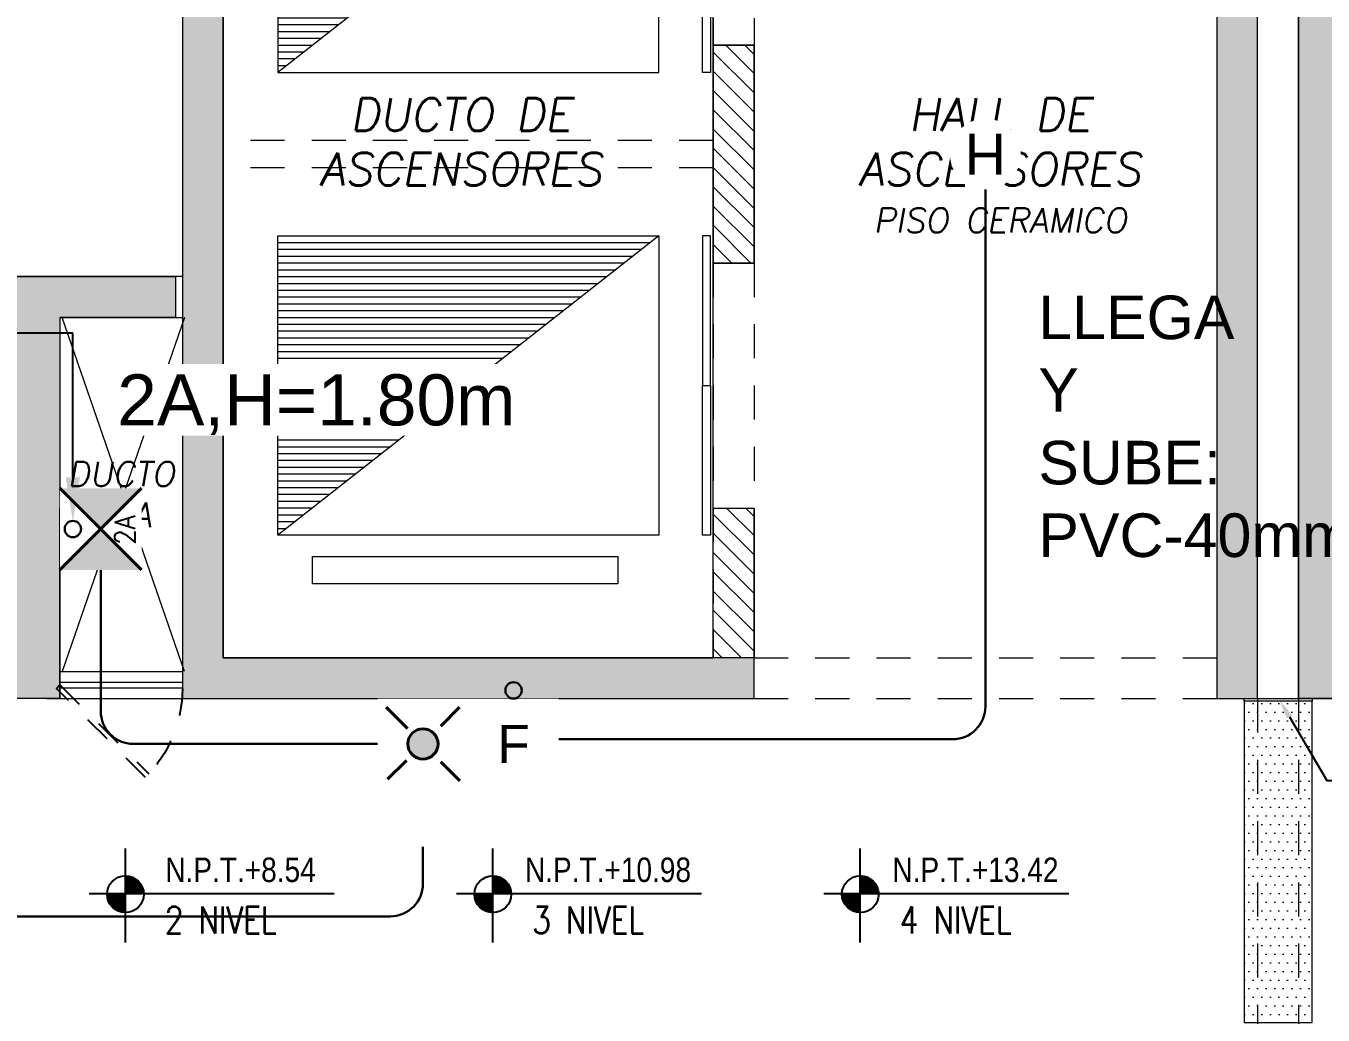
# Model space of a CAD drawing. Header units: millimetres. Extents: x -3 to 53, y -110 to 39.
# Drawn here: x 22.325 to 27.091, y 3.562 to 7.196 of the extents above; entities that cross this region are included whole.
import ezdxf
from ezdxf import colors
from ezdxf.entities.mleader import LeaderData, LeaderLine
from ezdxf.enums import TextEntityAlignment as Align
from ezdxf.math import Vec2, Vec3

# ---------------------------------------------------------------- set-up
doc = ezdxf.new("R2010")
doc.units = ezdxf.units.MM
doc.set_wipeout_variables(frame=1)
for name, pattern in [('CONTINUA', [0]), ('HIDDEN', [0.375, 0.25, -0.125]), ('HIDDEN2', [0.1875, 0.125, -0.0625]), ('IMPORT-RAYABARRA', [0.85, 0.3, -0.3, 0, -0.25])]:
    doc.linetypes.add(name, pattern=pattern)
doc.layers.get('DEFPOINTS').update_dxf_attribs({"color": 8})
for name, color, linetype in [('A-EST HATCH', 8, 'Continuous'), ('A-EST PLACAS', 8, 'Continuous'), ('A-EST VIGAS', 8, 'HIDDEN2'), ('A-HATCH', 8, 'Continuous'), ('A-LINEAS', 8, 'Continuous'), ('A-MOBILIARIO', 8, 'Continuous'), ('A-MURO BAJO', 8, 'Continuous'), ('A-MURO_P14', 8, 'Continuous'), ('A-NIVELES-NPT', 8, 'Continuous'), ('A-PROYECCIONES', 8, 'HIDDEN2'), ('A-TEXTO-ACABADO PISO', 8, 'Continuous'), ('A-TEXTO-INDICACIONES', 8, 'Continuous'), ('DLP_MOBILIARIO', 8, 'Continuous'), ('DLP_TEXTO AMBIENTE', 8, 'Continuous')]:
    doc.layers.add(name, color=color, linetype=linetype)
for name, color, linetype, lineweight in [('A-MUROS', 8, 'Continuous', 30), ('MQ.CAJA PASO TELECOMUNICACIONES', 94, 'Continuous', 40), ('MQ.CAN ACI', 5, 'RAYABARRA', 40), ('MQ.CANALI DYA', 3, 'LINEAPERPEN', 30), ('MQ.CIRCUITO TOMACORRIENTE TECHO', 7, 'Continuous', 30), ('MQ.DETECTOR HUMO', 5, 'Continuous', 30), ('MQ.TEXTO GENERAL', 255, 'Continuous', 40), ('MQ.TEXTOS GENERALES', 150, 'Continuous', 30), ('MQ_CAN ACI', 8, 'IMPORT-RAYABARRA', 50)]:
    doc.layers.add(name, color=color, linetype=linetype, lineweight=lineweight)
doc.styles.add('MQTEXTO', font='romans.shx')
doc.styles.add('R80', font='ARIALN.TTF', dxfattribs={"height": 2.03})
doc.styles.add('ROMANS', font='ROMANS.shx', dxfattribs={"oblique": 10})
doc.styles.get("Standard").update_dxf_attribs({"font": 'arial.ttf'})
doc.styles.add('TXT_COTAS', font='romans.shx', dxfattribs={"width": 0.8})
doc.linetypes.add('LINEAPERPEN', pattern='A,0.75,-0.2,["I",Standard,S=0.12,R=0.09,X=0,Y=-0.06],-0.25', length=1.2)
doc.linetypes.add('RAYABARRA', pattern='A,0.3,-0.3,["|",Standard,S=0.1,R=0,X=-0.1,Y=-0.05],-0.25', length=0.85)

# ---------------------------------------------------------------- blocks, each defined once
blk = doc.blocks.new('EST-P2')
at = {"layer": 'A-EST HATCH', "lineweight": 0}
h = blk.add_hatch(color=8, dxfattribs=at)
h.dxf.hatch_style = 1
h.paths.add_polyline_path([(-39.55, -10.99), (-39.55, -4.925), (-38.05, -4.925), (-38.05, -5.675), (-37.9, -5.675), (-37.9, -4.725), (-39.7, -4.725), (-39.7, -5.6), (-41.2, -5.6), (-41.2, -5.1), (-41.35, -5.1), (-41.35, -5.8), (-39.7, -5.8), (-39.7, -10.99)])
h.paths.add_polyline_path([(-18.45, -0.925), (-20.05, -0.925), (-20.05, 2.175), (-18.85, 2.175), (-18.85, 2.325), (-20.2, 2.325), (-20.2, -1.075), (-18.45, -1.075)])
h.paths.add_polyline_path([(-17.65, 2.325), (-17.5, 2.325), (-17.5, -1.075), (-17.65, -1.075)])
h.paths.add_polyline_path([(-12.15, 2.8), (-11.85, 2.8), (-11.85, 2.65), (-12, 2.65), (-12, -0.425), (-12.15, -0.425)])
h.paths.add_polyline_path([(-15.1, 2.175), (-15.1, -0.925), (-16.7, -0.925), (-16.7, -1.075), (-14.95, -1.075), (-14.95, 2.325), (-16.3, 2.325), (-16.3, 2.175)])
h.paths.add_polyline_path([(-5.85, 2.65), (-5.25, 2.65), (-5.25, 2.8), (-6, 2.8), (-6, -0.6), (-4.85, -0.6), (-4.85, -0.45), (-5.85, -0.45)])
h.paths.add_polyline_path([(-4.05, 2.8), (-4.05, -0.6), (-3.9, -0.6), (-3.9, 2.8)])
h.paths.add_polyline_path([(-3.1, -0.45), (-1.5, -0.45), (-1.5, 2.65), (-2.7, 2.65), (-2.7, 2.8), (-1.35, 2.8), (-1.35, -0.6), (-3.1, -0.6)])
h.paths.add_polyline_path([(-5.85, -10.9), (-5.25, -10.9), (-5.25, -11.05), (-6, -11.05), (-6, -7.65), (-4.85, -7.65), (-4.85, -7.8), (-5.85, -7.8)])
h.paths.add_polyline_path([(-4.05, -11.05), (-4.05, -7.65), (-3.9, -7.65), (-3.9, -11.05)])
h.paths.add_polyline_path([(-3.1, -7.8), (-1.5, -7.8), (-1.5, -10.9), (-2.7, -10.9), (-2.7, -11.05), (-1.35, -11.05), (-1.35, -7.65), (-3.1, -7.65)])
h.paths.add_polyline_path([(-8.7, -7.55), (-8.85, -7.55), (-8.85, -10.9), (-9, -10.9), (-9, -11.05), (-8.7, -11.05)])
h.paths.add_polyline_path([(-18.45, -7.325), (-20.05, -7.325), (-20.05, -10.425), (-18.85, -10.425), (-18.85, -10.575), (-20.2, -10.575), (-20.2, -7.175), (-18.45, -7.175)])
h.paths.add_polyline_path([(-17.65, -10.575), (-17.5, -10.575), (-17.5, -7.175), (-17.65, -7.175)])
h.paths.add_polyline_path([(-12.15, -11.05), (-11.85, -11.05), (-11.85, -10.9), (-12, -10.9), (-12, -7.825), (-12.15, -7.825)])
h.paths.add_polyline_path([(-15.1, -10.425), (-15.1, -7.325), (-16.7, -7.325), (-16.7, -7.175), (-14.95, -7.175), (-14.95, -10.575), (-16.3, -10.575), (-16.3, -10.425)])
h.paths.add_polyline_path([(-31.6, -0.925), (-30, -0.925), (-30, 2.175), (-31.2, 2.175), (-31.2, 2.325), (-29.85, 2.325), (-29.85, -1.075), (-31.6, -1.075)])
h.paths.add_polyline_path([(-32.4, 2.325), (-32.55, 2.325), (-32.55, -1.075), (-32.4, -1.075)])
h.paths.add_polyline_path([(-38.2, 2.8), (-38.2, 2.65), (-38.05, 2.65), (-38.05, -0.425), (-37.9, -0.425), (-37.9, 2.8)])
h.paths.add_polyline_path([(-34.95, 2.175), (-34.95, -0.925), (-33.35, -0.925), (-33.35, -1.075), (-35.1, -1.075), (-35.1, 2.325), (-33.75, 2.325), (-33.75, 2.175)])
h.paths.add_polyline_path([(-39.7, -2.45), (-41.35, -2.45), (-41.35, -3.15), (-41.2, -3.15), (-41.2, -2.65), (-39.7, -2.65), (-39.7, -3.525), (-37.9, -3.525), (-37.9, -2.575), (-38.05, -2.575), (-38.05, -3.325), (-39.55, -3.325), (-39.55, 2.74), (-39.7, 2.74)])
h.paths.add_polyline_path([(-44.2, 2.65), (-44.8, 2.65), (-44.8, 2.8), (-44.05, 2.8), (-44.05, -0.6), (-45.2, -0.6), (-45.2, -0.45), (-44.2, -0.45)])
h.paths.add_polyline_path([(-46, 2.8), (-46, -0.6), (-46.15, -0.6), (-46.15, 2.8)])
h.paths.add_polyline_path([(-46.95, -0.45), (-48.55, -0.45), (-48.55, 2.65), (-47.35, 2.65), (-47.35, 2.8), (-48.7, 2.8), (-48.7, -0.6), (-46.95, -0.6)])
h.paths.add_polyline_path([(-46, -11.05), (-46, -7.65), (-46.15, -7.65), (-46.15, -11.05)])
h.paths.add_polyline_path([(-46.95, -7.8), (-48.55, -7.8), (-48.55, -10.9), (-47.35, -10.9), (-47.35, -11.05), (-48.7, -11.05), (-48.7, -7.65), (-46.95, -7.65)])
h.paths.add_polyline_path([(-41.35, -7.55), (-41.2, -7.55), (-41.2, -10.9), (-41.05, -10.9), (-41.05, -11.05), (-41.35, -11.05)])
h.paths.add_polyline_path([(-31.6, -7.325), (-30, -7.325), (-30, -10.425), (-31.2, -10.425), (-31.2, -10.575), (-29.85, -10.575), (-29.85, -7.175), (-31.6, -7.175)])
h.paths.add_polyline_path([(-32.4, -10.575), (-32.55, -10.575), (-32.55, -7.175), (-32.4, -7.175)])
h.paths.add_polyline_path([(-37.9, -11.05), (-38.2, -11.05), (-38.2, -10.9), (-38.05, -10.9), (-38.05, -7.825), (-37.9, -7.825)])
h.paths.add_polyline_path([(-34.95, -10.425), (-34.95, -7.325), (-33.35, -7.325), (-33.35, -7.175), (-35.1, -7.175), (-35.1, -10.575), (-33.75, -10.575), (-33.75, -10.425)])
h.paths.add_polyline_path([(-10.35, -4.725), (-12.15, -4.725), (-12.15, -5.675), (-12, -5.675), (-12, -4.925), (-10.5, -4.925), (-10.5, -10.99), (-10.35, -10.99), (-10.35, -5.8), (-8.7, -5.8), (-8.7, -5.1), (-8.85, -5.1), (-8.85, -5.6), (-10.35, -5.6)])
h.paths.add_polyline_path([(-44.05, -11.05), (-44.05, -7.65), (-45.2, -7.65), (-45.2, -7.8), (-44.2, -7.8), (-44.2, -10.9), (-44.8, -10.9), (-44.8, -11.05)])
h.paths.add_polyline_path([(-46.9532, -2.7), (-47.1, -2.7), (-47.1, -1.5), (-44.95, -1.5), (-44.95, -1.65), (-45.4, -1.65), (-45.4, -3.25), (-45.6, -3.25), (-45.6, -1.65), (-46.95, -1.65), (-46.95, -2.7)], flags=17)
h.paths.add_polyline_path([(-46.9532, -5.55), (-47.1, -5.55), (-47.1, -6.75), (-44.95, -6.75), (-44.95, -6.6), (-45.4, -6.6), (-45.4, -5), (-45.6, -5), (-45.6, -6.6), (-46.95, -6.6), (-46.95, -5.55)], flags=17)
h.paths.add_polyline_path([(-41.1999, -4.05), (-44.05, -4.05), (-44.05, -1.5), (-44.2, -1.5), (-44.2, -4.05), (-46.95, -4.05), (-46.95, -3.45), (-47.1, -3.45), (-47.1, -4.05), (-49.85, -4.05), (-49.85, 0), (-50.05, 0), (-50.05, -8.25), (-49.85, -8.25), (-49.85, -4.2), (-47.1, -4.2), (-47.1, -4.8), (-46.95, -4.8), (-46.95, -4.2), (-44.2, -4.2), (-44.2, -6.75), (-44.05, -6.75), (-44.05, -4.2), (-41.1999, -4.2)])
h.paths.add_polyline_path([(-41.35, 2.8), (-41.35, -0.7), (-41.2, -0.7), (-41.2, 2.65), (-41.05, 2.65), (-41.05, 2.8)])
h.paths.add_polyline_path([(-10.35, 2.74), (-10.35, -2.45), (-8.7, -2.45), (-8.7, -3.15), (-8.85, -3.15), (-8.85, -2.65), (-10.35, -2.65), (-10.35, -3.525), (-12.15, -3.525), (-12.15, -2.575), (-12, -2.575), (-12, -3.325), (-10.5, -3.325), (-10.5, 2.74)])
h.paths.add_polyline_path([(-2.95, -4.05), (-0.2, -4.05), (-0.2, 0), (0, 0), (0, -8.25), (-0.2, -8.25), (-0.2, -4.2), (-2.95, -4.2), (-2.95, -4.8), (-3.1, -4.8), (-3.1, -4.2), (-5.85, -4.2), (-5.85, -6.75), (-6, -6.75), (-6, -4.2), (-8.8501, -4.2), (-8.8501, -4.05), (-6, -4.05), (-6, -1.5), (-5.85, -1.5), (-5.85, -4.05), (-3.1, -4.05), (-3.1, -3.45), (-2.95, -3.45)])
h.paths.add_polyline_path([(-8.7, 2.8), (-9, 2.8), (-9, 2.65), (-8.85, 2.65), (-8.85, -0.7), (-8.7, -0.7)])
h.paths.add_polyline_path([(-3.0968, -2.7), (-2.95, -2.7), (-2.95, -1.5), (-5.1, -1.5), (-5.1, -1.65), (-4.65, -1.65), (-4.65, -3.25), (-4.45, -3.25), (-4.45, -1.65), (-3.1, -1.65), (-3.1, -2.7)], flags=17)
h.paths.add_polyline_path([(-3.0968, -5.55), (-2.95, -5.55), (-2.95, -6.75), (-5.1, -6.75), (-5.1, -6.6), (-4.65, -6.6), (-4.65, -5), (-4.45, -5), (-4.45, -6.6), (-3.1, -6.6), (-3.1, -5.55)], flags=17)
h.paths.add_polyline_path([(-23.35, -3.525), (-23.2, -3.525), (-23.2, 0.475), (-23.35, 0.475)])
h.paths.add_polyline_path([(-27.6, -3.525), (-37, -3.525), (-37, -3.375), (-33.45, -3.375), (-33.45, -1.975), (-33.25, -1.975), (-33.25, -3.375), (-30.35, -3.375), (-30.35, -1.975), (-30.2, -1.975), (-30.2, -3.375), (-27.8, -3.375), (-27.8, -2.125), (-29.45, -2.125), (-29.45, -1.975), (-27.175, -1.975), (-27.175, -2.125), (-27.6, -2.125)])
h.paths.add_polyline_path([(-27.15, -3.525), (-25.05, -3.525), (-25.05, -3.375), (-27, -3.375), (-27, 0.325), (-25.05, 0.325), (-25.05, 0.475), (-27, 0.475), (-27, 2.325), (-27.85, 2.325), (-27.85, 2.175), (-27.15, 2.175)])
h.paths.add_polyline_path([(-22.45, -2.125), (-22.45, -3.525), (-13.05, -3.525), (-13.05, -3.375), (-16.6, -3.375), (-16.6, -1.975), (-16.8, -1.975), (-16.8, -3.375), (-19.7, -3.375), (-19.7, -1.975), (-19.85, -1.975), (-19.85, -3.375), (-22.25, -3.375), (-22.25, -2.125), (-20.6, -2.125), (-20.6, -1.975), (-22.825, -1.975), (-22.825, -2.125)])
h.paths.add_polyline_path([(-22.85, 2.175), (-22.2, 2.175), (-22.2, 2.325), (-23.05, 2.325), (-23.05, -3.525), (-22.85, -3.525)])
h.paths.add_polyline_path([(-23.05, -6.3), (-23.05, -10.575), (-22.2, -10.575), (-22.2, -10.425), (-22.85, -10.425), (-22.85, -6.3)])
h.paths.add_polyline_path([(-21.05, -6.275), (-21.05, -6.125), (-22.85, -6.125), (-22.85, -4.875), (-20.3, -4.875), (-20.3, -6.275), (-20.15, -6.275), (-20.15, -4.875), (-16.8, -4.875), (-16.8, -6.275), (-16.6, -6.275), (-16.6, -4.875), (-13.05, -4.875), (-13.05, -4.725), (-23.05, -4.725), (-23.05, -6.275)])
h.paths.add_polyline_path([(-27, -6.3), (-27, -10.025), (-23.35, -10.025), (-23.35, -7.375), (-25.7, -7.375), (-25.7, -6.825), (-26, -6.825), (-26, -6.675), (-25.55, -6.675), (-25.55, -7.225), (-23.35, -7.225), (-23.35, -4.875), (-26, -4.875), (-26, -4.725), (-23.2, -4.725), (-23.2, -10.175), (-27, -10.175), (-27, -10.575), (-27.85, -10.575), (-27.85, -10.425), (-27.15, -10.425), (-27.15, -6.3)])
h.paths.add_polyline_path([(-29, -6.275), (-29, -6.125), (-27.2, -6.125), (-27.2, -4.875), (-29.75, -4.875), (-29.75, -6.275), (-29.9, -6.275), (-29.9, -4.875), (-33.25, -4.875), (-33.25, -6.275), (-33.45, -6.275), (-33.45, -4.875), (-37, -4.875), (-37, -4.725), (-27, -4.725), (-27, -6.275)])
at = {"layer": 'A-EST PLACAS', "color": 8, "lineweight": 0}
for points in [[(-27.15, -3.525), (-25.05, -3.525), (-25.05, -3.375), (-27, -3.375), (-27, 0.325), (-25.05, 0.325), (-25.05, 0.475), (-27, 0.475), (-27, 2.325), (-27.85, 2.325), (-27.85, 2.175), (-27.15, 2.175)], [(-22.85, 2.175), (-22.2, 2.175), (-22.2, 2.325), (-23.05, 2.325), (-23.05, -3.525), (-22.85, -3.525)], [(-23.35, -3.525), (-23.2, -3.525), (-23.2, 0.475), (-23.35, 0.475)], [(-27.6, -3.525), (-37, -3.525), (-37, -3.375), (-33.45, -3.375), (-33.45, -1.975), (-33.25, -1.975), (-33.25, -3.375), (-30.35, -3.375), (-30.35, -1.975), (-30.2, -1.975), (-30.2, -3.375), (-27.8, -3.375), (-27.8, -2.125), (-29.45, -2.125), (-29.45, -1.975), (-27.175, -1.975), (-27.175, -2.125), (-27.6, -2.125)]]:
    blk.add_lwpolyline(points, close=True, dxfattribs=at)
at = {"layer": 'A-EST VIGAS', "color": 8, "lineweight": 0}
for p, q in [((-25.2, 0.325), (-25.2, -3.375)), ((-25.05, 0.325), (-25.05, -3.375)), ((-23.2, -3.525), (-23.2, -4.725)), ((-23.05, -3.525), (-23.05, -4.725))]:
    blk.add_line(p, q, dxfattribs=at)
for points in [[(-25.05, -3.375), (-23.35, -3.375)], [(-25.05, -3.525), (-23.35, -3.525)]]:
    blk.add_lwpolyline(points, dxfattribs=at)
blk = doc.blocks.new('DPTO 75.2')
at = {"layer": 'A-MUROS', "color": 8, "lineweight": 0}
blk.add_line((10.3, 0, 0), (0.9, 0, 0), dxfattribs=at)
blk = doc.blocks.new('ASCENSOR_01')
at = {"lineweight": 0}
h = blk.add_hatch(dxfattribs=at)
h.set_pattern_fill('_U', color=8, scale=0.025, angle=360, style=0, pattern_type=0)
h.set_pattern_definition([(1e-07, (54.049875, -126.000315), (-4e-11, 0.025), [])])
h.paths.add_polyline_path([(-1.4, 1.1), (0, 0), (0, 1.1)])
at = {"color": 8, "lineweight": 0}
blk.add_line((-1.4, 1.1, 0), (0, 0), dxfattribs=at)
for points in [[(-0.1281, 1.178), (-1.2496, 1.178), (-1.2496, 1.2783), (-0.1281, 1.2783)], [(0, 0), (-1.4, 0), (-1.4, 1.1), (0, 1.1)]]:
    blk.add_lwpolyline(points, close=True, dxfattribs=at)
blk = doc.blocks.new('N.01')
at = {"lineweight": 0}
h = blk.add_hatch(dxfattribs=at)
h.set_pattern_fill('_U', color=8, scale=0.025, angle=180.0002, style=0, pattern_type=0)
h.set_pattern_definition([(180.000175, (-53.600256, 134.725155), (7.64e-08, -0.025), [])])
h.paths.add_polyline_path([(1.85, 8.725), (0.45, 7.625), (0.45, 8.725)])
at = {"layer": 'A-HATCH', "lineweight": 0}
h = blk.add_hatch(dxfattribs=at)
h.set_pattern_fill('DOTS', color=8, scale=0.02)
h.set_pattern_definition([(0, (74.125015, 7.025), (0.015875, 0.03175), [0, -0.03175])])
h.paths.add_polyline_path([(4, 5.835), (4.25, 5.835), (4.25, 7.015), (4, 7.015)])
at = {"color": 8, "lineweight": 0}
blk.add_line((1.85, 8.725, 0), (0.45, 7.625, 0), dxfattribs=at)
at = {"color": 8, "lineweight": 0, "elevation": 0}
for points in [[(0.45, 8.725), (1.85, 8.725), (1.85, 7.625), (0.45, 7.625)], [(0.5781, 7.547), (1.6996, 7.547), (1.6996, 7.4467), (0.5781, 7.4467)], [(4, 7.025), (4.25, 7.025), (4.25, 7.015), (4, 7.015)], [(4, 5.835), (4.25, 5.835), (4.25, 7.015), (4, 7.015)]]:
    blk.add_lwpolyline(points, close=True, dxfattribs=at)
at = {"layer": 'A-MURO BAJO', "color": 8, "lineweight": 0}
for p, q in [((2.05, 9.425, 0), (2.05, 10.325, 0)), ((2.05, 7.725, 0), (2.05, 8.625, 0))]:
    blk.add_line(p, q, dxfattribs=at)
at = {"layer": 'A-MUROS', "color": 8, "lineweight": 0}
for p, q in [((4.2, 7.025, 0), (4.2, 12.875, 0)), ((0.25, 10.875, 0), (0.25, 7.175, 0)), ((2.2, 9.425, 0), (2.05, 9.425, 0)), ((2.05, 9.425, 0), (2.05, 8.625, 0)), ((2.2, 8.625, 0), (2.2, 9.425, 0)), ((2.05, 8.625, 0), (2.2, 8.625, 0)), ((2.05, 7.175, 0), (2.05, 7.725, 0)), ((2.05, 7.725, 0), (2.2, 7.725, 0)), ((2.2, 7.025, 0), (2.2, 7.725, 0)), ((0.25, 7.175, 0), (2.05, 7.175, 0)), ((0.1, 7.025, 0), (2.2, 7.025, 0)), ((0.1, 7.025, 0), (0.25, 7.025, 0)), ((4.35, 7.025, 0), (4.2, 7.025, 0))]:
    blk.add_line(p, q, dxfattribs=at)
at = {"layer": 'A-MUROS', "color": 8, "lineweight": 0, "elevation": 0}
blk.add_lwpolyline([(3.9, 7.025), (4.05, 7.025), (4.05, 11.025), (3.9, 11.025)], close=True, dxfattribs=at)
at = {"layer": 'A-PROYECCIONES', "color": 8, "lineweight": 0}
for p, q in [((2.05, 9.075, 0), (0.25, 9.075, 0)), ((2.05, 8.975, 0), (0.25, 8.975, 0))]:
    blk.add_line(p, q, dxfattribs=at)
at = {"layer": 'DLP_MOBILIARIO', "color": 8, "lineweight": 0, "elevation": 0}
for points in [[(2.04, 9.875), (2.04, 9.325), (2.01, 9.325), (2.01, 9.875)], [(2.04, 8.175), (2.04, 8.725), (2.01, 8.725), (2.01, 8.175)], [(2.04, 8.175), (2.04, 7.625), (2.01, 7.625), (2.01, 8.175)]]:
    blk.add_lwpolyline(points, close=True, dxfattribs=at)
at = {"color": 8, "lineweight": 0, "xscale": -1, "rotation": 359.9998249622922}
blk.add_blockref('ASCENSOR_01', (0.45, 9.325, 0), dxfattribs=at)
blk = doc.blocks.new('TEXTO AMBIENTES PT')
at = {"layer": 'A-TEXTO-ACABADO PISO', "color": 8, "lineweight": 0, "insert": (24.5542, -4.5229), "char_height": 0.09, "attachment_point": 2, "rotation": 360, "style": 'ROMANS'}
blk.add_mtext_dynamic_manual_height_columns('PISO CERAMICO', width=1.20225, gutter_width=12.5, heights=[0], dxfattribs=at)
at = {"layer": 'DLP_TEXTO AMBIENTE', "color": 8, "lineweight": 0, "char_height": 0.12, "attachment_point": 5, "style": 'ROMANS'}
for s, insert, width in [('\\pxqc;DUCTO DE \\PASCENSORES', (22.5727, -4.2796), 1.044421), ('\\pxqc;HALL DE \\PASCENSORES', (24.5528, -4.2796, 0), 1.061918)]:
    blk.add_mtext(s, dxfattribs=dict(at, insert=insert, width=width))
blk = doc.blocks.new('TEXTO DUCTOS PT')
at = {"layer": 'A-TEXTO-INDICACIONES', "insert": (21.325, -5.575, 0), "char_height": 0.09, "width": 0.4157, "attachment_point": 5, "style": 'ROMANS'}
blk.add_mtext('\\pxsm1,t16;DUCTO DYA', dxfattribs=at)
blk = doc.blocks.new('*U62')
at = {"linetype": 'HIDDEN', "ltscale": 0.2}
for p, q in [((0.3271, 0.3271), (0, 0)), ((0.0127, -0.0127), (0.3392, 0.3138)), ((0, 0), (0.0127, -0.0127))]:
    blk.add_line(p, q, dxfattribs=at)
blk.add_arc((0, 0), 0.4623, 0, 45, dxfattribs=at)
blk = doc.blocks.new('JUNTA2')
at = {"layer": 'A-LINEAS', "color": 8, "lineweight": 0}
for p, q in [((-4.0425, -4.45, 0), (-4.4925, -5.75, 0)), ((-4.0425, -5.75, 0), (-4.4925, -4.45, 0))]:
    blk.add_line(p, q, dxfattribs=at)
at = {"layer": 'A-MOBILIARIO', "color": 8, "lineweight": 0}
for p, q in [((-4.5, -5.79, 0), (-4.05, -5.79, 0)), ((-4.5, -5.81, 0), (-4.05, -5.81, 0))]:
    blk.add_line(p, q, dxfattribs=at)
at = {"layer": 'A-MURO BAJO', "color": 8, "lineweight": 0}
for p, q in [((-4.5, -5.75, 0), (-4.05, -5.75, 0)), ((-4.5, -5.85, 0), (-4.05, -5.85, 0))]:
    blk.add_line(p, q, dxfattribs=at)
at = {"layer": 'A-MUROS', "color": 8, "lineweight": 0, "elevation": 0}
for points in [[(-3.9, 0), (-4.75, 0), (-4.75, -0.15), (-4.05, -0.15), (-4.05, -4.3), (-6.35, -4.3)], [(-4.55, -5.85), (-4.5, -5.85), (-4.4998, -4.45), (-4.05, -4.4501), (-4.05, -5.85)]]:
    blk.add_lwpolyline(points, dxfattribs=at)
at = {"layer": 'A-MUROS', "color": 8, "lineweight": 0}
blk.add_lwpolyline([(0.25, -5.85), (0.05, -5.85), (0.05, 0), (0.9, 0), (0.9, -0.15), (0.25, -0.15), (0.25, -4.3), (2.5, -4.3)], dxfattribs=at)
at = {"layer": 'A-PROYECCIONES', "color": 8, "lineweight": 0, "ltscale": 0.25, "xscale": -1, "rotation": 180}
blk.add_blockref('*U62', (-4.5127, -5.8127, 0), dxfattribs=at)
blk = doc.blocks.new('SIM NIVEL PLANTA')
at = {"linetype": 'Continuous'}
h = blk.add_hatch(dxfattribs=at)
h.set_pattern_fill('_USER', color=8, scale=0.089997, angle=45, style=0, pattern_type=0)
h.set_pattern_definition([(45, (31854.49523, 23864.84028), (-0.06363728001, 0.06363728001), [])])
h.paths.add_polyline_path([(-17.329, 0), (-15.979, 0, 0.409209), (-17.329, 1.327)])
h.paths.add_polyline_path([(-18.679, 0, 0.004279), (-18.679, -0.023, 0.414214), (-17.329, -1.373), (-17.329, 0)])
at = {"color": 8}
for p, q in [((-17.329, -3.577), (-17.329, 3.344)), ((-2, 0), (-20, 0))]:
    blk.add_line(p, q, dxfattribs=at)
at = {"color": 8, "linetype": 'Continuous'}
blk.add_circle((-17.329, -0.023), 1.35, dxfattribs=at)
at = {"color": 8, "style": 'R80'}
blk.add_attdef('N.P.T.+0.00', text='', height=1.8, dxfattribs=at).set_placement((-8.871, 1.774), align=Align.MIDDLE_CENTER)
blk = doc.blocks.new('ESTACION MANUAL 1 EN 75')
at = {"linetype": 'CONTINUA', "ltscale": 0.05}
blk.add_wipeout([(-0.1664, 0.3606), (0.1664, 0.3606), (0.1664, 0.0278), (-0.1664, 0.0278)], dxfattribs=at).dxf.layer = 'MQ.CAN ACI'
at = {"layer": 'MQ.TEXTOS GENERALES'}
blk.add_text('F', height=0.14, dxfattribs=at).set_placement((0, 0.1942), align=Align.MIDDLE_CENTER)
blk = doc.blocks.new('AVISADOR SONORO 1 EN 75')
at = {"color": 5, "linetype": 'CONTINUA', "ltscale": 0.05}
blk.add_wipeout([(0.1057, 0.5441), (-0.1057, 0.5441), (0, 0.3328)], dxfattribs=at).dxf.layer = 'MQ_CAN ACI'
blk.add_wipeout([(-0.1664, 0), (0.1664, 0), (0.1664, 0.3328), (-0.1664, 0.3328)], dxfattribs=at).dxf.layer = 'MQ_CAN ACI'
at = {"layer": 'MQ.CAN ACI', "linetype": 'CONTINUA', "ltscale": 0.05}
h = blk.add_hatch(color=256, dxfattribs=at)
h.paths.add_polyline_path([(0, 0.1664), (-0.0392, 0.1272, 0.198912), (0, 0.1109, 0.198912), (0.0392, 0.1272)])
h.paths.add_polyline_path([(0.0392, 0.1272, 0.414214), (0.0392, 0.2056), (0, 0.1664)])
h.paths.add_polyline_path([(0.0392, 0.2056, 0.198912), (0, 0.2219, 0.198912), (-0.0392, 0.2056), (0, 0.1664)])
h.paths.add_polyline_path([(0, 0.1664), (-0.0392, 0.2056, 0.414214), (-0.0392, 0.1272)])
for p, q in [((-0.0606, 0.227), (-0.1302, 0.2965)), ((0.0657, 0.2321), (0.1353, 0.3017)), ((-0.1346, 0.0318), (-0.0563, 0.1101)), ((0.1349, 0.0315), (0.0656, 0.1008))]:
    blk.add_line(p, q, dxfattribs=at)
blk.add_circle((0, 0.1664), 0.0555, dxfattribs=at)
blk = doc.blocks.new('DETECTOR DE HUMO 1 EN 75')
blk.add_wipeout([(0.13, 0.13), (0.13, 0.1316), (0.13, 0.1333), (0.1299, 0.1349), (0.1298, 0.1365), (0.1297, 0.1382), (0.1296, 0.1398), (0.1295, 0.1414), (0.1293, 0.143), (0.1292, 0.1447), (0.129, 0.1463), (0.1288, 0.1479), (0.1285, 0.1495), (0.1283, 0.1511), (0.128, 0.1528), (0.1277, 0.1544), (0.1274, 0.156), (0.127, 0.1576), (0.1267, 0.1592), (0.1263, 0.1607), (0.1259, 0.1623), (0.1255, 0.1639), (0.1251, 0.1655), (0.1246, 0.1671), (0.1241, 0.1686), (0.1236, 0.1702), (0.1231, 0.1717), (0.1226, 0.1733), (0.122, 0.1748), (0.1215, 0.1763), (0.1209, 0.1779), (0.1203, 0.1794), (0.1196, 0.1809), (0.119, 0.1824), (0.1183, 0.1839), (0.1176, 0.1854), (0.1169, 0.1868), (0.1162, 0.1883), (0.1155, 0.1897), (0.1147, 0.1912), (0.1139, 0.1926), (0.1131, 0.1941), (0.1123, 0.1955), (0.1115, 0.1969), (0.1106, 0.1983), (0.1098, 0.1997), (0.1089, 0.201), (0.108, 0.2024), (0.1071, 0.2037), (0.1061, 0.2051), (0.1052, 0.2064), (0.1042, 0.2077), (0.1032, 0.209), (0.1022, 0.2103), (0.1012, 0.2116), (0.1002, 0.2129), (0.0991, 0.2141), (0.0981, 0.2154), (0.097, 0.2166), (0.0959, 0.2178), (0.0948, 0.219), (0.0936, 0.2202), (0.0925, 0.2213), (0.0913, 0.2225), (0.0902, 0.2236), (0.089, 0.2248), (0.0878, 0.2259), (0.0866, 0.227), (0.0854, 0.2281), (0.0841, 0.2291), (0.0829, 0.2302), (0.0816, 0.2312), (0.0803, 0.2322), (0.079, 0.2332), (0.0777, 0.2342), (0.0764, 0.2352), (0.0751, 0.2361), (0.0737, 0.2371), (0.0724, 0.238), (0.071, 0.2389), (0.0697, 0.2398), (0.0683, 0.2406), (0.0669, 0.2415), (0.0655, 0.2423), (0.0641, 0.2431), (0.0626, 0.2439), (0.0612, 0.2447), (0.0597, 0.2455), (0.0583, 0.2462), (0.0568, 0.2469), (0.0554, 0.2476), (0.0539, 0.2483), (0.0524, 0.249), (0.0509, 0.2496), (0.0494, 0.2503), (0.0479, 0.2509), (0.0463, 0.2515), (0.0448, 0.252), (0.0433, 0.2526), (0.0417, 0.2531), (0.0402, 0.2536), (0.0386, 0.2541), (0.0371, 0.2546), (0.0355, 0.2551), (0.0339, 0.2555), (0.0323, 0.2559), (0.0307, 0.2563), (0.0292, 0.2567), (0.0276, 0.257), (0.026, 0.2574), (0.0244, 0.2577), (0.0228, 0.258), (0.0211, 0.2583), (0.0195, 0.2585), (0.0179, 0.2588), (0.0163, 0.259), (0.0147, 0.2592), (0.013, 0.2593), (0.0114, 0.2595), (0.0098, 0.2596), (0.0082, 0.2597), (0.0065, 0.2598), (0.0049, 0.2599), (0.0033, 0.26), (0.0016, 0.26), (0, 0.26), (-0.0016, 0.26), (-0.0033, 0.26), (-0.0049, 0.2599), (-0.0065, 0.2598), (-0.0082, 0.2597), (-0.0098, 0.2596), (-0.0114, 0.2595), (-0.013, 0.2593), (-0.0147, 0.2592), (-0.0163, 0.259), (-0.0179, 0.2588), (-0.0195, 0.2585), (-0.0211, 0.2583), (-0.0228, 0.258), (-0.0244, 0.2577), (-0.026, 0.2574), (-0.0276, 0.257), (-0.0292, 0.2567), (-0.0307, 0.2563), (-0.0323, 0.2559), (-0.0339, 0.2555), (-0.0355, 0.2551), (-0.0371, 0.2546), (-0.0386, 0.2541), (-0.0402, 0.2536), (-0.0417, 0.2531), (-0.0433, 0.2526), (-0.0448, 0.252), (-0.0463, 0.2515), (-0.0479, 0.2509), (-0.0494, 0.2503), (-0.0509, 0.2496), (-0.0524, 0.249), (-0.0539, 0.2483), (-0.0554, 0.2476), (-0.0568, 0.2469), (-0.0583, 0.2462), (-0.0597, 0.2455), (-0.0612, 0.2447), (-0.0626, 0.2439), (-0.0641, 0.2431), (-0.0655, 0.2423), (-0.0669, 0.2415), (-0.0683, 0.2406), (-0.0697, 0.2398), (-0.071, 0.2389), (-0.0724, 0.238), (-0.0737, 0.2371), (-0.0751, 0.2361), (-0.0764, 0.2352), (-0.0777, 0.2342), (-0.079, 0.2332), (-0.0803, 0.2322), (-0.0816, 0.2312), (-0.0829, 0.2302), (-0.0841, 0.2291), (-0.0854, 0.2281), (-0.0866, 0.227), (-0.0878, 0.2259), (-0.089, 0.2248), (-0.0902, 0.2236), (-0.0913, 0.2225), (-0.0925, 0.2213), (-0.0936, 0.2202), (-0.0948, 0.219), (-0.0959, 0.2178), (-0.097, 0.2166), (-0.0981, 0.2154), (-0.0991, 0.2141), (-0.1002, 0.2129), (-0.1012, 0.2116), (-0.1022, 0.2103), (-0.1032, 0.209), (-0.1042, 0.2077), (-0.1052, 0.2064), (-0.1061, 0.2051), (-0.1071, 0.2037), (-0.108, 0.2024), (-0.1089, 0.201), (-0.1098, 0.1997), (-0.1106, 0.1983), (-0.1115, 0.1969), (-0.1123, 0.1955), (-0.1131, 0.1941), (-0.1139, 0.1926), (-0.1147, 0.1912), (-0.1155, 0.1897), (-0.1162, 0.1883), (-0.1169, 0.1868), (-0.1176, 0.1854), (-0.1183, 0.1839), (-0.119, 0.1824), (-0.1196, 0.1809), (-0.1203, 0.1794), (-0.1209, 0.1779), (-0.1215, 0.1763), (-0.122, 0.1748), (-0.1226, 0.1733), (-0.1231, 0.1717), (-0.1236, 0.1702), (-0.1241, 0.1686), (-0.1246, 0.1671), (-0.1251, 0.1655), (-0.1255, 0.1639), (-0.1259, 0.1623), (-0.1263, 0.1607), (-0.1267, 0.1592), (-0.127, 0.1576), (-0.1274, 0.156), (-0.1277, 0.1544), (-0.128, 0.1528), (-0.1283, 0.1511), (-0.1285, 0.1495), (-0.1288, 0.1479), (-0.129, 0.1463), (-0.1292, 0.1447), (-0.1293, 0.143), (-0.1295, 0.1414), (-0.1296, 0.1398), (-0.1297, 0.1382), (-0.1298, 0.1365), (-0.1299, 0.1349), (-0.13, 0.1333), (-0.13, 0.1316), (-0.13, 0.13), (-0.13, 0.1284), (-0.13, 0.1267), (-0.1299, 0.1251), (-0.1298, 0.1235), (-0.1297, 0.1218), (-0.1296, 0.1202), (-0.1295, 0.1186), (-0.1293, 0.117), (-0.1292, 0.1153), (-0.129, 0.1137), (-0.1288, 0.1121), (-0.1285, 0.1105), (-0.1283, 0.1089), (-0.128, 0.1072), (-0.1277, 0.1056), (-0.1274, 0.104), (-0.127, 0.1024), (-0.1267, 0.1008), (-0.1263, 0.0993), (-0.1259, 0.0977), (-0.1255, 0.0961), (-0.1251, 0.0945), (-0.1246, 0.0929), (-0.1241, 0.0914), (-0.1236, 0.0898), (-0.1231, 0.0883), (-0.1226, 0.0867), (-0.122, 0.0852), (-0.1215, 0.0837), (-0.1209, 0.0821), (-0.1203, 0.0806), (-0.1196, 0.0791), (-0.119, 0.0776), (-0.1183, 0.0761), (-0.1176, 0.0746), (-0.1169, 0.0732), (-0.1162, 0.0717), (-0.1155, 0.0703), (-0.1147, 0.0688), (-0.1139, 0.0674), (-0.1131, 0.0659), (-0.1123, 0.0645), (-0.1115, 0.0631), (-0.1106, 0.0617), (-0.1098, 0.0603), (-0.1089, 0.059), (-0.108, 0.0576), (-0.1071, 0.0563), (-0.1061, 0.0549), (-0.1052, 0.0536), (-0.1042, 0.0523), (-0.1032, 0.051), (-0.1022, 0.0497), (-0.1012, 0.0484), (-0.1002, 0.0471), (-0.0991, 0.0459), (-0.0981, 0.0446), (-0.097, 0.0434), (-0.0959, 0.0422), (-0.0948, 0.041), (-0.0936, 0.0398), (-0.0925, 0.0387), (-0.0913, 0.0375), (-0.0902, 0.0364), (-0.089, 0.0352), (-0.0878, 0.0341), (-0.0866, 0.033), (-0.0854, 0.0319), (-0.0841, 0.0309), (-0.0829, 0.0298), (-0.0816, 0.0288), (-0.0803, 0.0278), (-0.079, 0.0268), (-0.0777, 0.0258), (-0.0764, 0.0248), (-0.0751, 0.0239), (-0.0737, 0.0229), (-0.0724, 0.022), (-0.071, 0.0211), (-0.0697, 0.0202), (-0.0683, 0.0194), (-0.0669, 0.0185), (-0.0655, 0.0177), (-0.0641, 0.0169), (-0.0626, 0.0161), (-0.0612, 0.0153), (-0.0597, 0.0145), (-0.0583, 0.0138), (-0.0568, 0.0131), (-0.0554, 0.0124), (-0.0539, 0.0117), (-0.0524, 0.011), (-0.0509, 0.0104), (-0.0494, 0.0097), (-0.0479, 0.0091), (-0.0463, 0.0085), (-0.0448, 0.008), (-0.0433, 0.0074), (-0.0417, 0.0069), (-0.0402, 0.0064), (-0.0386, 0.0059), (-0.0371, 0.0054), (-0.0355, 0.0049), (-0.0339, 0.0045), (-0.0323, 0.0041), (-0.0307, 0.0037), (-0.0292, 0.0033), (-0.0276, 0.003), (-0.026, 0.0026), (-0.0244, 0.0023), (-0.0228, 0.002), (-0.0211, 0.0017), (-0.0195, 0.0015), (-0.0179, 0.0012), (-0.0163, 0.001), (-0.0147, 0.0008), (-0.013, 0.0007), (-0.0114, 0.0005), (-0.0098, 0.0004), (-0.0082, 0.0003), (-0.0065, 0.0002), (-0.0049, 0.0001), (-0.0033, 0), (-0.0016, 0), (0, 0), (0.0016, 0), (0.0033, 0), (0.0049, 0.0001), (0.0065, 0.0002), (0.0082, 0.0003), (0.0098, 0.0004), (0.0114, 0.0005), (0.013, 0.0007), (0.0147, 0.0008), (0.0163, 0.001), (0.0179, 0.0012), (0.0195, 0.0015), (0.0211, 0.0017), (0.0228, 0.002), (0.0244, 0.0023), (0.026, 0.0026), (0.0276, 0.003), (0.0292, 0.0033), (0.0307, 0.0037), (0.0323, 0.0041), (0.0339, 0.0045), (0.0355, 0.0049), (0.0371, 0.0054), (0.0386, 0.0059), (0.0402, 0.0064), (0.0417, 0.0069), (0.0433, 0.0074), (0.0448, 0.008), (0.0463, 0.0085), (0.0479, 0.0091), (0.0494, 0.0097), (0.0509, 0.0104), (0.0524, 0.011), (0.0539, 0.0117), (0.0554, 0.0124), (0.0568, 0.0131), (0.0583, 0.0138), (0.0597, 0.0145), (0.0612, 0.0153), (0.0626, 0.0161), (0.0641, 0.0169), (0.0655, 0.0177), (0.0669, 0.0185), (0.0683, 0.0194), (0.0697, 0.0202), (0.071, 0.0211), (0.0724, 0.022), (0.0737, 0.0229), (0.0751, 0.0239), (0.0764, 0.0248), (0.0777, 0.0258), (0.079, 0.0268), (0.0803, 0.0278), (0.0816, 0.0288), (0.0829, 0.0298), (0.0841, 0.0309), (0.0854, 0.0319), (0.0866, 0.033), (0.0878, 0.0341), (0.089, 0.0352), (0.0902, 0.0364), (0.0913, 0.0375), (0.0925, 0.0387), (0.0936, 0.0398), (0.0948, 0.041), (0.0959, 0.0422), (0.097, 0.0434), (0.0981, 0.0446), (0.0991, 0.0459), (0.1002, 0.0471), (0.1012, 0.0484), (0.1022, 0.0497), (0.1032, 0.051), (0.1042, 0.0523), (0.1052, 0.0536), (0.1061, 0.0549), (0.1071, 0.0563), (0.108, 0.0576), (0.1089, 0.059), (0.1098, 0.0603), (0.1106, 0.0617), (0.1115, 0.0631), (0.1123, 0.0645), (0.1131, 0.0659), (0.1139, 0.0674), (0.1147, 0.0688), (0.1155, 0.0703), (0.1162, 0.0717), (0.1169, 0.0732), (0.1176, 0.0746), (0.1183, 0.0761), (0.119, 0.0776), (0.1196, 0.0791), (0.1203, 0.0806), (0.1209, 0.0821), (0.1215, 0.0837), (0.122, 0.0852), (0.1226, 0.0867), (0.1231, 0.0883), (0.1236, 0.0898), (0.1241, 0.0914), (0.1246, 0.0929), (0.1251, 0.0945), (0.1255, 0.0961), (0.1259, 0.0977), (0.1263, 0.0993), (0.1267, 0.1008), (0.127, 0.1024), (0.1274, 0.104), (0.1277, 0.1056), (0.128, 0.1072), (0.1283, 0.1089), (0.1285, 0.1105), (0.1288, 0.1121), (0.129, 0.1137), (0.1292, 0.1153), (0.1293, 0.117), (0.1295, 0.1186), (0.1296, 0.1202), (0.1297, 0.1218), (0.1298, 0.1235), (0.1299, 0.1251), (0.13, 0.1267), (0.13, 0.1284)]).dxf.layer = 'MQ.DETECTOR HUMO'
at = {"layer": 'MQ.DETECTOR HUMO'}
blk.add_text('H', height=0.15, rotation=180, dxfattribs=at).set_placement((0, 0.13), align=Align.MIDDLE_CENTER)
blk = doc.blocks.new('C.C.(2A) 250x250x125 1 EN 75')
blk.add_wipeout([(0, 0.3), (0.3, 0.3), (0.3, 0), (0, 0)]).dxf.layer = 'MQ.CAJA PASO TELECOMUNICACIONES'
at = {"layer": 'MQ.CAJA PASO TELECOMUNICACIONES'}
h = blk.add_hatch(color=256, dxfattribs=at)
h.dxf.hatch_style = 1
h.paths.add_polyline_path([(0, 0), (0.15, 0.15), (0, 0.3)])
h.paths.add_polyline_path([(0.15, 0.15), (0.3, 0), (0.3, 0.3)])
for p, q in [((0.3, 0.3), (0, 0)), ((0, 0.3), (0.3, 0))]:
    blk.add_line(p, q, dxfattribs=at)
at = {"layer": 'DEFPOINTS', "style": 'MQTEXTO', "width": 0.9}
blk.add_text('2A', height=0.075, dxfattribs=at).set_placement((0.0917, 0.0608), align=Align.MIDDLE_LEFT)
blk = doc.blocks.new('TEXTO NOTAS PT')
at = {"layer": 'A-TEXTO-INDICACIONES'}
ml = blk.add_multileader_mtext('Standard', dxfattribs=at)
ml.set_content('\\pxsm1,t16;TAPA JUNTA ', color=256, style='TXT_COTAS')
ml.set_leader_properties(color=7)
ml.build(insert=Vec2(0, 0))
ml.multileader.update_dxf_attribs({"dogleg_length": 0.05, "arrow_head_size": 0.07})
ctx = ml.context
ctx.base_point, ctx.char_height, ctx.arrow_head_size, ctx.landing_gap_size, ctx.plane_origin = Vec3(25.8048, -6.6256), 0.09, 0.07, 0.05, Vec3(25.4465, -6.5113)
notes = []
notes.append((ctx, [(0, (1, 1, 0), (25.7548, -6.6256), (1, 0), 0.05, [(0, [(25.5812, -6.3317)], 0, [])])]))
ctx.mtext.insert, ctx.mtext.width, ctx.mtext.defined_height, ctx.mtext.flow_direction = Vec3(25.8548, -6.5806), 0.539448, 0.5146, 5
for ctx, leaders in notes:
    for number, flags, end, landing, length, lines in leaders:
        leader = LeaderData()
        leader.index, (leader.has_last_leader_line, leader.has_dogleg_vector, leader.attachment_direction) = number, flags
        leader.last_leader_point, leader.dogleg_vector, leader.dogleg_length = Vec3(end), Vec3(landing), length
        for number, points, colour, breaks in lines:
            line = LeaderLine()
            line.index, line.vertices, line.color, line.breaks = number, Vec3.list(points), colors.encode_raw_color(colour), breaks
            leader.lines.append(line)
        ctx.leaders.append(leader)
blk = doc.blocks.new('arq.')
at = {"color": 8}
blk.add_blockref('EST-P2', (151.2627, 10.1436, 0), dxfattribs=at)
for name, p in [('DPTO 75.2', (113.3627, 6.6186, 0)), ('N.01', (124.0127, -0.4064, 0))]:
    blk.add_blockref(name, p, dxfattribs=at)
at = {"layer": 'A-MURO_P14', "lineweight": 0}
h = blk.add_hatch(dxfattribs=at)
h.set_pattern_fill('_USER', color=8, scale=0.05, angle=135, pattern_type=0)
h.set_pattern_definition([(135, (126.062695, 10.46856), (-0.03535534, -0.03535534), [])])
h.paths.add_polyline_path([(126.5327, 3.3186), (126.6827, 3.3186), (126.6827, 2.9186), (126.5327, 2.9186)])
h.paths.add_polyline_path([(125.7127, 3.4686), (127.9127, 3.4686), (127.9127, 3.3186), (125.7127, 3.3186)])
h.paths.add_polyline_path([(126.0627, 7.3186), (126.2127, 7.3186), (126.2127, 6.7686), (126.0627, 6.7686)])
h.paths.add_polyline_path([(126.0627, 9.0186), (126.2127, 9.0186), (126.2127, 8.2186), (126.0627, 8.2186)])
h.paths.add_polyline_path([(126.0627, 10.4686), (126.2127, 10.4686), (126.2127, 9.9186), (126.0627, 9.9186)])
at = {"layer": 'A-MURO_P14', "color": 8, "lineweight": 0}
for points in [[(126.0627, 9.0186), (126.2127, 9.0186), (126.2127, 8.2186), (126.0627, 8.2186)], [(126.0627, 7.3186), (126.2127, 7.3186), (126.2127, 6.7686), (126.0627, 6.7686)]]:
    blk.add_lwpolyline(points, close=True, dxfattribs=at)
at = {"color": 8}
blk.add_blockref('JUNTA2', (128.1627, 12.4686), dxfattribs=at)
at = {"layer": 'A-NIVELES-NPT', "color": 8, "lineweight": 0}
ref = blk.add_blockref('SIM NIVEL PLANTA', (124.7695, 5.901), dxfattribs=dict(at, xscale=0.05, yscale=0.05, zscale=0.05))
ref.add_attrib('N.P.T.+0.00', 'N.P.T.+8.54', dxfattribs={"layer": '0', "height": 0.09, "style": 'R80'}).set_placement((124.326, 5.9897), align=Align.MIDDLE_CENTER)
ref = blk.add_blockref('SIM NIVEL PLANTA', (126.1195, 5.901), dxfattribs=dict(at, xscale=0.05, yscale=0.05, zscale=0.05))
ref.add_attrib('N.P.T.+0.00', 'N.P.T.+10.98', dxfattribs={"layer": '0', "height": 0.09, "style": 'R80'}).set_placement((125.676, 5.9897), align=Align.MIDDLE_CENTER)
ref = blk.add_blockref('SIM NIVEL PLANTA', (127.4695, 5.901), dxfattribs=dict(at, xscale=0.05, yscale=0.05, zscale=0.05))
ref.add_attrib('N.P.T.+0.00', 'N.P.T.+13.42', dxfattribs={"layer": '0', "height": 0.09, "style": 'R80'}).set_placement((127.026, 5.9897), align=Align.MIDDLE_CENTER)
at = {"layer": 'A-TEXTO-INDICACIONES', "color": 8}
blk.add_blockref('TEXTO NOTAS PT', (102.5627, 12.9436), dxfattribs=at)
at = {"layer": 'A-TEXTO-INDICACIONES', "color": 8, "lineweight": 0}
blk.add_blockref('TEXTO DUCTOS PT', (102.5627, 12.9436), dxfattribs=at)
at = {"layer": 'DLP_TEXTO AMBIENTE', "color": 8}
blk.add_blockref('TEXTO AMBIENTES PT', (102.5627, 12.9436), dxfattribs=at)
at = {"layer": 'A-NIVELES-NPT', "color": 8, "lineweight": 0, "style": 'ROMANS', "width": 0.8}
for s, p in [('2 NIVEL', (124.0478, 5.7553)), ('3 NIVEL', (125.3978, 5.7553)), ('4 NIVEL', (126.7478, 5.7553))]:
    blk.add_text(s, height=0.1, rotation=360, dxfattribs=at).set_placement(p)

msp = doc.modelspace()

# ---------------------------------------------------------------- block references
at = {"color": 7}
msp.add_blockref('arq.', (-101.2125, -1.8936), dxfattribs=at)

# ---------------------------------------------------------------- next in the draw order: block references
at = {"layer": 'MQ.CAN ACI', "linetype": 'CONTINUA', "ltscale": 0.05}
msp.add_blockref('ESTACION MANUAL 1 EN 75', (24.1164, 4.3644), dxfattribs=at)
at = {"layer": 'MQ.DETECTOR HUMO'}
msp.add_blockref('DETECTOR DE HUMO 1 EN 75', (25.85, 6.595, 0), dxfattribs=at)

# ---------------------------------------------------------------- next in the draw order: texts
at = {"layer": 'MQ.TEXTO GENERAL', "color": 7, "insert": (22.6605, 5.9161, 0.0119), "char_height": 0.1875, "attachment_point": 1, "bg_fill": 3, "box_fill_scale": 1.2, "bg_fill_color": 256, "bg_fill_transparency": 0}
msp.add_mtext_dynamic_manual_height_columns('\\pxql;2A,H=1.80m', width=1.469148, gutter_width=12.5, heights=[0], dxfattribs=at)

# ---------------------------------------------------------------- next in the draw order: leaders
at = {"layer": 'MQ.TEXTO GENERAL', "color": 7}
ml = msp.add_multileader_mtext('Standard', dxfattribs=at)
ml.set_content('LLEGA Y SUBE:\\PPVC-40mmØ', color=7)
ml.set_leader_properties()
ml.build(insert=Vec2(0, 0))
ml.multileader.update_dxf_attribs({"arrow_head_size": 0.16, "scale": 0.04})
ctx = ml.context
ctx.base_point, ctx.scale, ctx.char_height, ctx.arrow_head_size, ctx.landing_gap_size, ctx.plane_origin = Vec3(25.9645, 6.1222), 0.04, 0.16, 0.16, 0.08, Vec3(27.7479, 5.4329)
notes = []
notes.append((ctx, [(0, (1, 1, 0), (27.7479, 6.1222), (-1, 0), 0.32, [(0, [(27.7479, 5.4329)], 0, [])])]))
ctx.mtext.insert, ctx.mtext.width, ctx.mtext.flow_direction = Vec3(26.0445, 6.2054), 1.147405, 5
ctx.mtext.has_bg_fill, ctx.mtext.bg_color, ctx.mtext.bg_scale_factor, ctx.mtext.bg_transparency, ctx.mtext.use_window_bg_color = 1, -1027028792, 1.5, 0, 1
for ctx, leaders in notes:
    for number, flags, end, landing, length, lines in leaders:
        leader = LeaderData()
        leader.index, (leader.has_last_leader_line, leader.has_dogleg_vector, leader.attachment_direction) = number, flags
        leader.last_leader_point, leader.dogleg_vector, leader.dogleg_length = Vec3(end), Vec3(landing), length
        for number, points, colour, breaks in lines:
            line = LeaderLine()
            line.index, line.vertices, line.color, line.breaks = number, Vec3.list(points), colors.encode_raw_color(colour), breaks
            leader.lines.append(line)
        ctx.leaders.append(leader)

# ---------------------------------------------------------------- next in the draw order: linework, layer by layer
at = {"layer": 'MQ.CANALI DYA'}
msp.add_lwpolyline([(24.2828, 4.5758), (25.73, 4.5758, 0.414214), (25.85, 4.6958), (25.85, 6.595)], format="xyb", dxfattribs=at)
at = {"layer": 'MQ.CIRCUITO TOMACORRIENTE TECHO', "ltscale": 0.3}
msp.add_circle((24.1164, 4.755), 0.03, dxfattribs=at)

# ---------------------------------------------------------------- next in the draw order: block references
at = {"layer": 'MQ.CAN ACI', "linetype": 'CONTINUA', "ltscale": 0.05, "xscale": -1, "rotation": 180}
msp.add_blockref('AVISADOR SONORO 1 EN 75', (23.7836, 4.725), dxfattribs=at)

# ---------------------------------------------------------------- next in the draw order: linework, layer by layer
at = {"layer": 'MQ.CANALI DYA', "elevation": 0}
for points in [[(22.6002, 5.1979), (22.6, 4.6786, 0.414214), (22.72, 4.5586), (23.6172, 4.5586)], [(23.7836, 4.1809), (23.7836, 4.045, -0.414214), (23.6636, 3.925), (18.1841, 3.925, -0.414214), (18.0641, 4.045), (18.0641, 4.125)]]:
    msp.add_lwpolyline(points, format="xyb", dxfattribs=at)

# ---------------------------------------------------------------- next in the draw order: block references
at = {"layer": 'MQ.CAJA PASO TELECOMUNICACIONES', "rotation": 90.0000016189465}
msp.add_blockref('C.C.(2A) 250x250x125 1 EN 75', (22.7502, 5.1979, 0), dxfattribs=at)

# ---------------------------------------------------------------- next in the draw order: linework, layer by layer
at = {"layer": 'MQ.CIRCUITO TOMACORRIENTE TECHO', "ltscale": 0.3}
msp.add_circle((22.4975, 5.3479, 0), 0.03, dxfattribs=at)

# ---------------------------------------------------------------- next in the draw order: leaders
at = {"layer": 'MQ.TEXTO GENERAL', "color": 7}
ml = msp.add_multileader_mtext('Standard', dxfattribs=at)
ml.set_content('LLEGA Y SUBE:\\PPVC-40mmØ', color=7)
ml.set_leader_properties()
ml.build(insert=Vec2(0, 0))
ml.multileader.update_dxf_attribs({"arrow_head_size": 0.16, "scale": 0.04})
ctx = ml.context
ctx.base_point, ctx.scale, ctx.char_height, ctx.arrow_head_size, ctx.landing_gap_size, ctx.plane_origin = Vec3(20.7142, 6.0672, 0), 0.04, 0.16, 0.16, 0.08, Vec3(22.4975, 5.3779, 0)
notes = []
notes.append((ctx, [(0, (1, 1, 0), (22.4975, 6.0672, 0), (-1, 0), 0.32, [(0, [(22.4975, 5.3779, 0)], 0, [])])]))
ctx.mtext.insert, ctx.mtext.width, ctx.mtext.flow_direction = Vec3(20.7942, 6.1504, 0), 1.147405, 5
ctx.mtext.has_bg_fill, ctx.mtext.bg_color, ctx.mtext.bg_scale_factor, ctx.mtext.bg_transparency, ctx.mtext.use_window_bg_color = 1, -1027028792, 1.5, 0, 1
for ctx, leaders in notes:
    for number, flags, end, landing, length, lines in leaders:
        leader = LeaderData()
        leader.index, (leader.has_last_leader_line, leader.has_dogleg_vector, leader.attachment_direction) = number, flags
        leader.last_leader_point, leader.dogleg_vector, leader.dogleg_length = Vec3(end), Vec3(landing), length
        for number, points, colour, breaks in lines:
            line = LeaderLine()
            line.index, line.vertices, line.color, line.breaks = number, Vec3.list(points), colors.encode_raw_color(colour), breaks
            leader.lines.append(line)
        ctx.leaders.append(leader)

doc.saveas('drawing.dxf')
